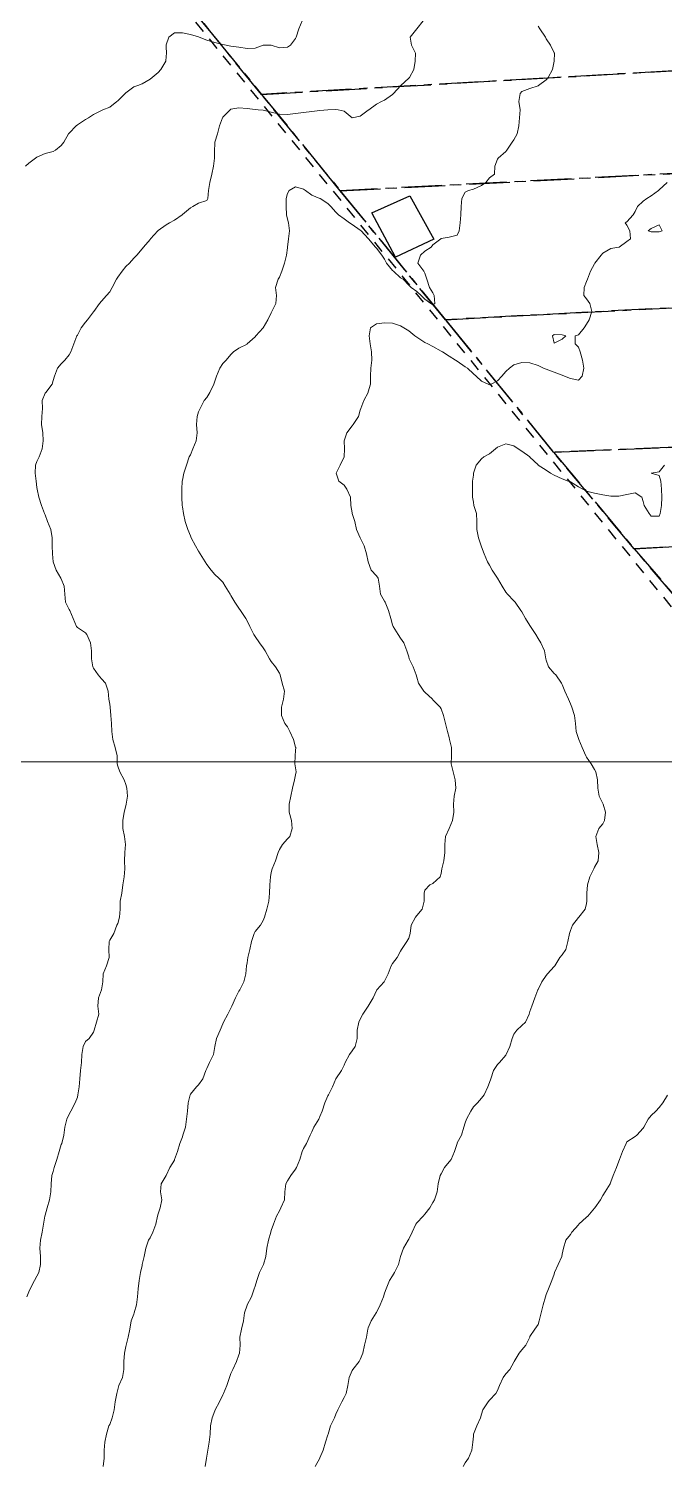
# Model space of a CAD drawing. Header units: centimetres. Extents: x 0 to 642158, y -847 to 649707.
# Drawn here: x 616421.2 to 616460.6, y 620943.8 to 621032.8 of the extents above; entities that cross this region are included whole.
import ezdxf

# ---------------------------------------------------------------- set-up
doc = ezdxf.new("R2010")
doc.units = ezdxf.units.CM
doc.header["$MEASUREMENT"] = 0
doc.linetypes.add('CENTERX2', pattern=[4, 2.5, -0.5, 0.5, -0.5])
doc.linetypes.add('JIS_02_0.7', pattern=[1.35, 0.75, -0.6])
for name, color, linetype, lineweight in [('MEV_grille', 254, 'Continuous', 9), ('WAL_parcellaire agricole', 7, 'JIS_02_0.7', 25), ('WAL_topographie 0.5', 253, 'Continuous', 20)]:
    doc.layers.add(name, color=color, linetype=linetype, lineweight=lineweight)
doc.layers.add('SPW_batiments', color=7, linetype='Continuous')
doc.layers.add('SPW_parcellaire cadastral', color=7, linetype='CENTERX2', lineweight=25, true_color=0xff0542)

# ---------------------------------------------------------------- blocks, each defined once
blk = doc.blocks.new('*U114')
at = {"layer": 'MEV_grille', "transparency": 33554687}
blk.add_lwpolyline([(-1338.461, 0), (1338.461, 0)], dxfattribs=at)
blk = doc.blocks.new('*U115')
at = {"layer": 'MEV_grille', "color": 0, "linetype": 'ByBlock', "lineweight": -2, "transparency": 16777216}
blk.add_blockref('*U114', (0, -1400), dxfattribs=at)

msp = doc.modelspace()

# ---------------------------------------------------------------- linework, layer by layer
at = {"layer": 'SPW_batiments'}
msp.add_lwpolyline([(616446.311, 621019.744), (616443.928, 621018.627), (616442.478, 621021.376), (616444.811, 621022.427), (616446.311, 621019.744)], dxfattribs=at)
at = {"layer": 'SPW_parcellaire cadastral'}
for points in [[(616417.702, 621050.693), (616424.235, 621042.692), (616430.171, 621035.412), (616435.644, 621028.701), (616440.514, 621022.729), (616447.02, 621014.75), (616453.715, 621006.54), (616458.694, 621000.568)], [(616478.025, 621031.062), (616469.147, 621030.621), (616435.644, 621028.701), (616430.171, 621035.412), (616430.188, 621035.413), (616467.058, 621037.061), (616468.775, 621037.122), (616477.65, 621037.559), (616478.025, 621031.062)], [(616478.025, 621031.062), (616478.406, 621024.453), (616469.527, 621023.952), (616468.17, 621023.93), (616465.672, 621023.888), (616462.78, 621023.885), (616440.514, 621022.729), (616435.644, 621028.701), (616469.147, 621030.621), (616478.025, 621031.062)], [(616479.77, 621016.467), (616447.02, 621014.75), (616440.514, 621022.729), (616462.78, 621023.885), (616465.672, 621023.888), (616468.17, 621023.93), (616469.527, 621023.952), (616478.406, 621024.453), (616479.388, 621024.438), (616479.77, 621016.467)], [(616479.77, 621016.467), (616500.15, 621017.788), (616500.294, 621016.365), (616500.351, 621015.483), (616500.808, 621008.404), (616492.481, 621008.171), (616490.062, 621008.138), (616488.121, 621007.974), (616485.277, 621007.864), (616453.715, 621006.54), (616447.02, 621014.75), (616479.77, 621016.467)], [(616458.694, 621000.568), (616453.715, 621006.54), (616485.277, 621007.864), (616488.121, 621007.974), (616490.062, 621008.138), (616492.481, 621008.171), (616500.808, 621008.404), (616501.636, 621008.435), (616501.914, 621002.688), (616501.179, 621002.653), (616492.624, 621002.327), (616458.694, 621000.568)], [(616463.931, 620994.483), (616458.694, 621000.568), (616492.624, 621002.327), (616501.179, 621002.653), (616501.574, 620996.531), (616492.948, 620996.021), (616491.9, 620996.019), (616463.931, 620994.483)], [(616458.694, 621000.568), (616463.931, 620994.483), (616470.58, 620986.06), (616476.315, 620978.815), (616481.017, 620972.962), (616487.197, 620965.438), (616492.788, 620958.759), (616498.264, 620952.334), (616502.738, 620946.566), (616494.462, 620940.098), (616510.776, 620920.208), (616480.649, 620890.269), (616444.846, 620858.824), (616328.319, 620999.221)]]:
    msp.add_lwpolyline(points, dxfattribs=at)
at = {"layer": 'WAL_parcellaire agricole'}
msp.add_lwpolyline([(616324.031, 621000.478), (616269.31, 620938.403), (616268.869, 620960.806), (616335.692, 621044.813), (616332.483, 621048.937), (616345.106, 621065.188), (616375.352, 621102.317), (616518.538, 620926.168), (616439.713, 620860.66), (616324.031, 621000.478)], dxfattribs=at)
at = {"layer": 'WAL_topographie 0.5'}
for points in [[(616438.148, 621033.25), (616437.948, 621032.75), (616437.793, 621032.25), (616437.75, 621032.163), (616437.428, 621031.75), (616437.25, 621031.624), (616436.75, 621031.583), (616436.25, 621031.745), (616435.75, 621031.75), (616435.25, 621031.564), (616434.75, 621031.544), (616434.25, 621031.618), (616433.75, 621031.691), (616433.446, 621031.75), (616433.25, 621031.793), (616432.75, 621031.912), (616432.25, 621032.062), (616431.794, 621032.25), (616431.75, 621032.265), (616431.25, 621032.415), (616430.75, 621032.514), (616430.25, 621032.51), (616429.902, 621032.25), (616429.75, 621031.776), (616429.743, 621031.75), (616429.75, 621031.65), (616429.772, 621031.25), (616429.75, 621031.05), (616429.717, 621030.75), (616429.42, 621030.25), (616429.25, 621030.047), (616428.871, 621029.75), (616428.75, 621029.635), (616428.25, 621029.352), (616427.985, 621029.25), (616427.75, 621029.168), (616427.25, 621028.799), (616427.201, 621028.75), (616426.75, 621028.299), (616426.682, 621028.25), (616426.25, 621027.91), (616425.833, 621027.75), (616425.75, 621027.709), (616425.25, 621027.462), (616424.932, 621027.25), (616424.75, 621027.142), (616424.25, 621026.808), (616424.184, 621026.75), (616423.75, 621026.304), (616423.706, 621026.25), (616423.403, 621025.75), (616423.25, 621025.542), (616422.9, 621025.25), (616422.75, 621025.168), (616422.25, 621025.031), (616421.75, 621024.81), (616421.664, 621024.75), (616421.25, 621024.45), (616421.034, 621024.25)], [(616445.638, 621033.25), (616445.25, 621032.758), (616445.244, 621032.75), (616444.841, 621032.25), (616444.914, 621031.75), (616445.164, 621031.25), (616445.153, 621030.75), (616445.06, 621030.25), (616444.797, 621029.75), (616444.75, 621029.707), (616444.263, 621029.25), (616444.25, 621029.236), (616443.812, 621028.75), (616443.75, 621028.687), (616443.25, 621028.339), (616443.067, 621028.25), (616442.75, 621028.092), (616442.284, 621027.75), (616442.25, 621027.721), (616441.75, 621027.356), (616441.25, 621027.25), (616441.25, 621027.25), (616441.25, 621027.25), (616440.75, 621027.653), (616440.375, 621027.75), (616440.25, 621027.763), (616439.75, 621027.75), (616439.75, 621027.75), (616439.25, 621027.7), (616438.75, 621027.64), (616438.25, 621027.583), (616437.75, 621027.522), (616437.25, 621027.457), (616436.75, 621027.47), (616436.25, 621027.598), (616435.75, 621027.713), (616435.429, 621027.75), (616435.25, 621027.774), (616434.75, 621027.818), (616434.25, 621027.865), (616433.75, 621027.775), (616433.713, 621027.75), (616433.25, 621027.287), (616433.229, 621027.25), (616433.052, 621026.75), (616432.917, 621026.25), (616432.757, 621025.75), (616432.75, 621025.625), (616432.73, 621025.25), (616432.734, 621024.75), (616432.668, 621024.25), (616432.563, 621023.75), (616432.442, 621023.25), (616432.369, 621022.75), (616432.327, 621022.25), (616432.25, 621022.139), (616431.75, 621021.964), (616431.393, 621021.75), (616431.25, 621021.667), (616430.75, 621021.261), (616430.737, 621021.25), (616430.25, 621020.92), (616429.944, 621020.75), (616429.75, 621020.62), (616429.25, 621020.264), (616429.236, 621020.25), (616428.779, 621019.75), (616428.75, 621019.724), (616428.341, 621019.25), (616428.25, 621019.142), (616427.92, 621018.75), (616427.75, 621018.562), (616427.466, 621018.25), (616427.25, 621018.034), (616427.023, 621017.75), (616426.75, 621017.375), (616426.673, 621017.25), (616426.404, 621016.75), (616426.25, 621016.48), (616426.057, 621016.25), (616425.75, 621015.904), (616425.628, 621015.75), (616425.26, 621015.25), (616425.25, 621015.237), (616424.875, 621014.75), (616424.75, 621014.588), (616424.495, 621014.25), (616424.25, 621013.786), (616424.226, 621013.75), (616424.031, 621013.25), (616423.852, 621012.75), (616423.75, 621012.583), (616423.469, 621012.25), (616423.25, 621012.024), (616423.02, 621011.75), (616422.829, 621011.25), (616422.75, 621010.977), (616422.681, 621010.75), (616422.29, 621010.25), (616422.25, 621010.194), (616422.076, 621009.75), (616422.09, 621009.25), (616422.053, 621008.75), (616422.031, 621008.25), (616422.108, 621007.75), (616422.137, 621007.25), (616422.068, 621006.75), (616421.882, 621006.25), (616421.75, 621005.969), (616421.655, 621005.75), (616421.632, 621005.25), (616421.699, 621004.75), (616421.75, 621004.35), (616421.76, 621004.25), (616421.856, 621003.75), (616422.023, 621003.25), (616422.215, 621002.75), (616422.25, 621002.662), (616422.406, 621002.25), (616422.607, 621001.75), (616422.696, 621001.25), (616422.696, 621000.75), (616422.721, 621000.25), (616422.75, 620999.75), (616422.75, 620999.75), (616422.946, 620999.25), (616423.23, 620998.75), (616423.25, 620998.708), (616423.44, 620998.25), (616423.469, 620997.75), (616423.524, 620997.25), (616423.75, 620996.813), (616423.787, 620996.75), (616423.986, 620996.25), (616424.193, 620995.75), (616424.25, 620995.697), (616424.75, 620995.361), (616424.845, 620995.25), (616425.068, 620994.75), (616425.125, 620994.25), (616425.133, 620993.75), (616425.215, 620993.25), (616425.25, 620993.182), (616425.547, 620992.75), (616425.75, 620992.509), (616425.983, 620992.25), (616426.153, 620991.75), (616426.206, 620991.25), (616426.25, 620990.95), (616426.279, 620990.75), (616426.328, 620990.25), (616426.365, 620989.75), (616426.388, 620989.25), (616426.442, 620988.75), (616426.588, 620988.25), (616426.721, 620987.75), (616426.71, 620987.25), (616426.75, 620987.114), (616426.875, 620986.75), (616427.152, 620986.25), (616427.25, 620985.964), (616427.307, 620985.75), (616427.346, 620985.25), (616427.272, 620984.75), (616427.25, 620984.65), (616427.145, 620984.25), (616427.053, 620983.75), (616427.06, 620983.25), (616427.163, 620982.75), (616427.219, 620982.25), (616427.177, 620981.75), (616427.167, 620981.25), (616427.194, 620980.75), (616427.145, 620980.25), (616427.069, 620979.75), (616426.994, 620979.25), (616426.89, 620978.75), (616426.894, 620978.25), (616426.865, 620977.75), (616426.75, 620977.357), (616426.7, 620977.25), (616426.5, 620976.75), (616426.25, 620976.338), (616426.215, 620976.25), (616426.192, 620975.75), (616426.225, 620975.25), (616426.058, 620974.75), (616425.85, 620974.25), (616425.828, 620973.75), (616425.75, 620973.25), (616425.75, 620973.25), (616425.554, 620972.75), (616425.519, 620972.25), (616425.571, 620971.75), (616425.439, 620971.25), (616425.291, 620970.75), (616425.25, 620970.632), (616424.979, 620970.25), (616424.75, 620970.046), (616424.61, 620969.75), (616424.535, 620969.25), (616424.508, 620968.75), (616424.442, 620968.25), (616424.403, 620967.75), (616424.37, 620967.25), (616424.287, 620966.75), (616424.25, 620966.619), (616424.113, 620966.25), (616423.848, 620965.75), (616423.75, 620965.546), (616423.593, 620965.25), (616423.481, 620964.75), (616423.407, 620964.25), (616423.28, 620963.75), (616423.25, 620963.671), (616423.127, 620963.25), (616422.98, 620962.75), (616422.82, 620962.25), (616422.75, 620962), (616422.68, 620961.75), (616422.625, 620961.25), (616422.601, 620960.75), (616422.52, 620960.25), (616422.375, 620959.75), (616422.25, 620959.306), (616422.233, 620959.25), (616422.155, 620958.75), (616422.075, 620958.25), (616421.972, 620957.75), (616421.935, 620957.25), (616421.962, 620956.75), (616421.961, 620956.25), (616421.864, 620955.75), (616421.75, 620955.516), (616421.598, 620955.25), (616421.339, 620954.75), (616421.25, 620954.559), (616421.13, 620954.25)], [(616452.75, 621032.917), (616452.868, 621032.75), (616453.209, 621032.25), (616453.25, 621032.147), (616453.522, 621031.75), (616453.75, 621031.269), (616453.761, 621031.25), (616453.75, 621030.75), (616453.75, 621030.75), (616453.652, 621030.25), (616453.381, 621029.75), (616453.25, 621029.61), (616452.784, 621029.25), (616452.75, 621029.229), (616452.25, 621029.073), (616451.75, 621028.883), (616451.642, 621028.75), (616451.558, 621028.25), (616451.647, 621027.75), (616451.613, 621027.25), (616451.563, 621026.75), (616451.458, 621026.25), (616451.25, 621025.893), (616451.152, 621025.75), (616450.816, 621025.25), (616450.75, 621025.172), (616450.285, 621024.75), (616450.25, 621024.691), (616450.083, 621024.25), (616450.058, 621023.75), (616449.75, 621023.534), (616449.531, 621023.25), (616449.25, 621023.06), (616448.75, 621022.838), (616448.442, 621022.75), (616448.25, 621022.641), (616448.045, 621022.25), (616448, 621021.75), (616447.969, 621021.25), (616447.942, 621020.75), (616447.871, 621020.25), (616447.75, 621019.991), (616447.25, 621019.85), (616446.75, 621019.769), (616446.727, 621019.75), (616446.25, 621019.388), (616446.139, 621019.25), (616445.75, 621019), (616445.47, 621018.75), (616445.322, 621018.25), (616445.685, 621017.75), (616445.75, 621017.639), (616445.875, 621017.25), (616446.031, 621016.75), (616446.25, 621016.412), (616446.318, 621016.25), (616446.361, 621015.75), (616446.25, 621015.66), (616446.122, 621015.75), (616445.75, 621016.019), (616445.523, 621016.25), (616445.25, 621016.493), (616444.892, 621016.75), (616444.75, 621016.879), (616444.397, 621017.25), (616444.25, 621017.349), (616443.815, 621017.75), (616443.75, 621017.788), (616443.383, 621018.25), (616443.25, 621018.5), (616443.086, 621018.75), (616442.75, 621019.18), (616442.688, 621019.25), (616442.267, 621019.75), (616442.25, 621019.769), (616441.806, 621020.25), (616441.75, 621020.299), (616441.25, 621020.651), (616441.092, 621020.75), (616440.75, 621020.989), (616440.409, 621021.25), (616440.25, 621021.413), (616439.929, 621021.75), (616439.75, 621021.943), (616439.266, 621022.25), (616439.25, 621022.258), (616438.75, 621022.47), (616438.369, 621022.75), (616438.25, 621022.832), (616437.75, 621022.98), (616437.358, 621022.75), (616437.25, 621022.568), (616437.166, 621022.25), (616437.158, 621021.75), (616437.186, 621021.25), (616437.25, 621020.981), (616437.308, 621020.75), (616437.383, 621020.25), (616437.322, 621019.75), (616437.256, 621019.25), (616437.25, 621019.208), (616437.19, 621018.75), (616437.065, 621018.25), (616436.902, 621017.75), (616436.75, 621017.375), (616436.667, 621017.25), (616436.5, 621016.75), (616436.577, 621016.25), (616436.529, 621015.75), (616436.289, 621015.25), (616436.25, 621015.179), (616436.032, 621014.75), (616435.75, 621014.25), (616435.75, 621014.25), (616435.299, 621013.75), (616435.25, 621013.696), (616434.765, 621013.25), (616434.75, 621013.239), (616434.25, 621012.976), (616433.911, 621012.75), (616433.75, 621012.595), (616433.447, 621012.25), (616433.25, 621012.04), (616433.059, 621011.75), (616432.856, 621011.25), (616432.75, 621010.938), (616432.689, 621010.75), (616432.442, 621010.25), (616432.25, 621009.937), (616432.1, 621009.75), (616431.857, 621009.25), (616431.75, 621009.036), (616431.668, 621008.75), (616431.613, 621008.25), (616431.663, 621007.75), (616431.592, 621007.25), (616431.388, 621006.75), (616431.25, 621006.386), (616431.175, 621006.25), (616431.006, 621005.75), (616430.827, 621005.25), (616430.75, 621004.822), (616430.739, 621004.75), (616430.719, 621004.25), (616430.707, 621003.75), (616430.74, 621003.25), (616430.75, 621003.167), (616430.822, 621002.75), (616430.929, 621002.25), (616431.087, 621001.75), (616431.25, 621001.369), (616431.3, 621001.25), (616431.555, 621000.75), (616431.75, 621000.411), (616431.856, 621000.25), (616432.165, 620999.75), (616432.25, 620999.6), (616432.534, 620999.25), (616432.75, 620998.974), (616433.01, 620998.75), (616433.25, 620998.5), (616433.396, 620998.25), (616433.694, 620997.75), (616433.75, 620997.674), (616434, 620997.25), (616434.25, 620996.882), (616434.338, 620996.75), (616434.669, 620996.25), (616434.75, 620996.098), (616434.92, 620995.75), (616435.167, 620995.25), (616435.25, 620995.141), (616435.522, 620994.75), (616435.75, 620994.441), (616435.877, 620994.25), (616436.145, 620993.75), (616436.25, 620993.589), (616436.5, 620993.25), (616436.75, 620992.854), (616436.802, 620992.75), (616436.926, 620992.25), (616437.058, 620991.75), (616437.011, 620991.25), (616436.87, 620990.75), (616436.871, 620990.25), (616437.088, 620989.75), (616437.25, 620989.53), (616437.402, 620989.25), (616437.614, 620988.75), (616437.75, 620988.288), (616437.759, 620988.25), (616437.75, 620988.083), (616437.719, 620987.75), (616437.703, 620987.25), (616437.75, 620987), (616437.793, 620986.75), (616437.75, 620986.562), (616437.68, 620986.25), (616437.558, 620985.75), (616437.467, 620985.25), (616437.353, 620984.75), (616437.363, 620984.25), (616437.489, 620983.75), (616437.533, 620983.25), (616437.4, 620982.75), (616437.25, 620982.6), (616436.946, 620982.25), (616436.75, 620981.95), (616436.673, 620981.75), (616436.506, 620981.25), (616436.299, 620980.75), (616436.25, 620980.528), (616436.194, 620980.25), (616436.157, 620979.75), (616436.127, 620979.25), (616436.086, 620978.75), (616435.963, 620978.25), (616435.819, 620977.75), (616435.75, 620977.544), (616435.571, 620977.25), (616435.25, 620976.875), (616435.189, 620976.75), (616435.032, 620976.25), (616434.911, 620975.75), (616434.806, 620975.25), (616434.75, 620974.932), (616434.712, 620974.75), (616434.683, 620974.25), (616434.558, 620973.75), (616434.298, 620973.25), (616434.25, 620973.17), (616434.04, 620972.75), (616433.804, 620972.25), (616433.75, 620972.12), (616433.565, 620971.75), (616433.296, 620971.25), (616433.25, 620971.15), (616433.076, 620970.75), (616432.848, 620970.25), (616432.75, 620969.75), (616432.75, 620969.75), (616432.669, 620969.25), (616432.425, 620968.75), (616432.25, 620968.375), (616432.195, 620968.25), (616432.019, 620967.75), (616431.75, 620967.382), (616431.622, 620967.25), (616431.25, 620966.797), (616431.227, 620966.75), (616431.106, 620966.25), (616431.055, 620965.75), (616431, 620965.25), (616430.941, 620964.75), (616430.782, 620964.25), (616430.75, 620964.157), (616430.586, 620963.75), (616430.455, 620963.25), (616430.268, 620962.75), (616430.25, 620962.712), (616429.977, 620962.25), (616429.75, 620961.75), (616429.75, 620961.75), (616429.444, 620961.25), (616429.394, 620960.75), (616429.47, 620960.25), (616429.364, 620959.75), (616429.25, 620959.386), (616429.215, 620959.25), (616429.115, 620958.75), (616428.919, 620958.25), (616428.75, 620957.899), (616428.655, 620957.75), (616428.492, 620957.25), (616428.385, 620956.75), (616428.266, 620956.25), (616428.25, 620956.183), (616428.157, 620955.75), (616428.066, 620955.25), (616428.008, 620954.75), (616427.977, 620954.25), (616427.909, 620953.75), (616427.773, 620953.25), (616427.75, 620953.175), (616427.569, 620952.75), (616427.486, 620952.25), (616427.397, 620951.75), (616427.268, 620951.25), (616427.25, 620951.167), (616427.174, 620950.75), (616427.131, 620950.25), (616427.133, 620949.75), (616427.037, 620949.25), (616426.825, 620948.75), (616426.75, 620948.515), (616426.686, 620948.25), (616426.581, 620947.75), (616426.523, 620947.25), (616426.403, 620946.75), (616426.25, 620946.343), (616426.205, 620946.25), (616426.057, 620945.75), (616425.957, 620945.25), (616425.898, 620944.75), (616425.9, 620944.25), (616425.845, 620943.75)], [(616460.73, 621023.25), (616460.25, 621022.788), (616460.204, 621022.75), (616459.75, 621022.417), (616459.472, 621022.25), (616459.25, 621022.096), (616458.904, 621021.75), (616458.75, 621021.442), (616458.641, 621021.25), (616458.25, 621020.8), (616458.139, 621020.75), (616458.25, 621020.607), (616458.429, 621020.25), (616458.479, 621019.75), (616458.25, 621019.601), (616457.769, 621019.25), (616457.75, 621019.242), (616457.25, 621019.167), (616456.75, 621018.867), (616456.66, 621018.75), (616456.274, 621018.25), (616456.25, 621018.21), (616456, 621017.75), (616455.804, 621017.25), (616455.75, 621017.118), (616455.601, 621016.75), (616455.575, 621016.25), (616455.75, 621016.05), (616455.964, 621015.75), (616456.089, 621015.25), (616455.92, 621014.75), (616455.75, 621014.474), (616455.599, 621014.25), (616455.25, 621013.809), (616455.05, 621013.75), (616455.055, 621013.25), (616455.25, 621013.055), (616455.367, 621012.75), (616455.51, 621012.25), (616455.59, 621011.75), (616455.476, 621011.25), (616455.25, 621011.013), (616454.75, 621011.106), (616454.393, 621011.25), (616454.25, 621011.31), (616453.75, 621011.504), (616453.25, 621011.688), (616453.091, 621011.75), (616452.75, 621011.913), (616452.25, 621012.074), (616451.75, 621012.106), (616451.25, 621011.962), (616450.987, 621011.75), (616450.75, 621011.55), (616450.517, 621011.25), (616450.25, 621010.964), (616449.859, 621010.75), (616449.75, 621010.715), (616449.662, 621010.75), (616449.25, 621010.936), (616448.921, 621011.25), (616448.75, 621011.39), (616448.378, 621011.75), (616448.25, 621011.837), (616447.75, 621012.173), (616447.637, 621012.25), (616447.25, 621012.492), (616446.844, 621012.75), (616446.75, 621012.81), (616446.25, 621013.087), (616445.931, 621013.25), (616445.75, 621013.345), (616445.25, 621013.664), (616445.128, 621013.75), (616444.75, 621014.06), (616444.458, 621014.25), (616444.25, 621014.377), (616443.75, 621014.528), (616443.25, 621014.563), (616442.75, 621014.483), (616442.393, 621014.25), (616442.313, 621013.75), (616442.37, 621013.25), (616442.456, 621012.75), (616442.458, 621012.25), (616442.405, 621011.75), (616442.381, 621011.25), (616442.377, 621010.75), (616442.25, 621010.283), (616442.239, 621010.25), (616441.979, 621009.75), (616441.782, 621009.25), (616441.75, 621009.143), (616441.633, 621008.75), (616441.319, 621008.25), (616441.25, 621008.174), (616440.917, 621007.75), (616440.75, 621007.25), (616440.767, 621006.75), (616440.75, 621006.25), (616440.75, 621006.25), (616440.5, 621005.75), (616440.266, 621005.25), (616440.432, 621004.75), (616440.75, 621004.5), (616440.928, 621004.25), (616441.138, 621003.75), (616441.176, 621003.25), (616441.25, 621002.8), (616441.26, 621002.75), (616441.41, 621002.25), (616441.527, 621001.75), (616441.75, 621001.25), (616441.75, 621001.25), (616441.995, 621000.75), (616442.137, 621000.25), (616442.25, 620999.75), (616442.25, 620999.75), (616442.429, 620999.25), (616442.75, 620998.882), (616442.852, 620998.75), (616442.934, 620998.25), (616443.009, 620997.75), (616443.25, 620997.315), (616443.283, 620997.25), (616443.508, 620996.75), (616443.648, 620996.25), (616443.75, 620995.857), (616443.797, 620995.75), (616444.089, 620995.25), (616444.25, 620995.033), (616444.447, 620994.75), (616444.637, 620994.25), (616444.75, 620993.875), (616444.785, 620993.75), (616445.034, 620993.25), (616445.209, 620992.75), (616445.25, 620992.617), (616445.352, 620992.25), (616445.689, 620991.75), (616445.75, 620991.677), (616446.216, 620991.25), (616446.25, 620991.212), (616446.701, 620990.75), (616446.75, 620990.663), (616446.903, 620990.25), (616447.032, 620989.75), (616447.156, 620989.25), (616447.25, 620988.875), (616447.278, 620988.75), (616447.394, 620988.25), (616447.4, 620987.75), (616447.38, 620987.25), (616447.505, 620986.75), (616447.632, 620986.25), (616447.669, 620985.75), (616447.56, 620985.25), (616447.529, 620984.75), (616447.546, 620984.25), (616447.464, 620983.75), (616447.25, 620983.25), (616447.25, 620983.25), (616447.031, 620982.75), (616446.991, 620982.25), (616446.99, 620981.75), (616446.913, 620981.25), (616446.803, 620980.75), (616446.75, 620980.464), (616446.687, 620980.25), (616446.25, 620979.846), (616446.058, 620979.75), (616445.75, 620979.417), (616445.706, 620979.25), (616445.713, 620978.75), (616445.588, 620978.25), (616445.25, 620977.854), (616445.167, 620977.75), (616444.901, 620977.25), (616444.843, 620976.75), (616444.75, 620976.464), (616444.643, 620976.25), (616444.298, 620975.75), (616444.25, 620975.65), (616444.043, 620975.25), (616443.75, 620974.881), (616443.673, 620974.75), (616443.469, 620974.25), (616443.25, 620973.794), (616443.223, 620973.75), (616442.779, 620973.25), (616442.75, 620973.204), (616442.546, 620972.75), (616442.25, 620972.25), (616442.25, 620972.25), (616441.91, 620971.75), (616441.75, 620971.442), (616441.656, 620971.25), (616441.564, 620970.75), (616441.56, 620970.25), (616441.43, 620969.75), (616441.25, 620969.477), (616441.094, 620969.25), (616440.82, 620968.75), (616440.75, 620968.583), (616440.591, 620968.25), (616440.25, 620967.75), (616440.25, 620967.75), (616440.043, 620967.25), (616439.788, 620966.75), (616439.75, 620966.7), (616439.554, 620966.25), (616439.386, 620965.75), (616439.25, 620965.417), (616439.183, 620965.25), (616438.888, 620964.75), (616438.75, 620964.454), (616438.643, 620964.25), (616438.426, 620963.75), (616438.25, 620963.44), (616438.159, 620963.25), (616438.018, 620962.75), (616437.807, 620962.25), (616437.75, 620962.156), (616437.448, 620961.75), (616437.25, 620961.423), (616437.154, 620961.25), (616437.077, 620960.75), (616437.056, 620960.25), (616436.843, 620959.75), (616436.75, 620959.578), (616436.571, 620959.25), (616436.391, 620958.75), (616436.25, 620958.344), (616436.216, 620958.25), (616436.068, 620957.75), (616435.967, 620957.25), (616435.914, 620956.75), (616435.773, 620956.25), (616435.75, 620956.203), (616435.508, 620955.75), (616435.355, 620955.25), (616435.25, 620954.908), (616435.189, 620954.75), (616435.021, 620954.25), (616434.763, 620953.75), (616434.75, 620953.724), (616434.595, 620953.25), (616434.535, 620952.75), (616434.4, 620952.25), (616434.307, 620951.75), (616434.325, 620951.25), (616434.283, 620950.75), (616434.25, 620950.645), (616434.097, 620950.25), (616433.86, 620949.75), (616433.75, 620949.5), (616433.652, 620949.25), (616433.487, 620948.75), (616433.291, 620948.25), (616433.25, 620948.176), (616433.052, 620947.75), (616432.778, 620947.25), (616432.75, 620947.196), (616432.588, 620946.75), (616432.493, 620946.25), (616432.463, 620945.75), (616432.403, 620945.25), (616432.318, 620944.75), (616432.25, 620944.375), (616432.229, 620944.25), (616432.149, 620943.75)], [(616460.43, 621020.25), (616460.25, 621020.187), (616459.75, 621020.187), (616459.558, 621020.25), (616459.75, 621020.406), (616460.25, 621020.625), (616460.43, 621020.25)], [(616454.25, 621013.542), (616454.478, 621013.75), (616454.25, 621013.818), (616453.75, 621013.839), (616453.642, 621013.75), (616453.75, 621013.306), (616454.25, 621013.542)], [(616460.573, 621005.75), (616460.25, 621005.327), (616459.75, 621005.25), (616460.25, 621005.107), (616460.343, 621004.75), (616460.389, 621004.25), (616460.413, 621003.75), (616460.39, 621003.25), (616460.299, 621002.75), (616460.25, 621002.583), (616459.75, 621002.588), (616459.62, 621002.75), (616459.309, 621003.25), (616459.25, 621003.5), (616459.173, 621003.75), (616458.75, 621004.025), (616458.25, 621003.929), (616457.75, 621003.83), (616457.25, 621003.822), (616456.75, 621003.907), (616456.25, 621004.016), (616455.75, 621004.125), (616455.517, 621004.25), (616455.25, 621004.392), (616454.75, 621004.706), (616454.625, 621004.75), (616454.25, 621004.894), (616453.75, 621005.118), (616453.52, 621005.25), (616453.25, 621005.424), (616452.769, 621005.75), (616452.75, 621005.766), (616452.25, 621006.246), (616452.243, 621006.25), (616451.75, 621006.6), (616451.528, 621006.75), (616451.25, 621006.946), (616450.75, 621007.07), (616450.25, 621006.863), (616450.125, 621006.75), (616449.75, 621006.437), (616449.403, 621006.25), (616449.25, 621006.135), (616448.931, 621005.75), (616448.766, 621005.25), (616448.75, 621005.125), (616448.687, 621004.75), (616448.686, 621004.25), (616448.697, 621003.75), (616448.75, 621003.45), (616448.787, 621003.25), (616448.945, 621002.75), (616448.973, 621002.25), (616448.969, 621001.75), (616449.066, 621001.25), (616449.223, 621000.75), (616449.25, 621000.685), (616449.411, 621000.25), (616449.629, 620999.75), (616449.75, 620999.56), (616449.921, 620999.25), (616450.244, 620998.75), (616450.25, 620998.739), (616450.532, 620998.25), (616450.75, 620997.881), (616450.865, 620997.75), (616451.25, 620997.333), (616451.33, 620997.25), (616451.696, 620996.75), (616451.75, 620996.65), (616451.976, 620996.25), (616452.25, 620995.811), (616452.291, 620995.75), (616452.609, 620995.25), (616452.75, 620995.018), (616452.917, 620994.75), (616453.157, 620994.25), (616453.231, 620993.75), (616453.25, 620993.675), (616453.399, 620993.25), (616453.75, 620992.85), (616453.846, 620992.75), (616454.21, 620992.25), (616454.25, 620992.167), (616454.411, 620991.75), (616454.63, 620991.25), (616454.75, 620990.954), (616454.842, 620990.75), (616455.01, 620990.25), (616455.072, 620989.75), (616455.104, 620989.25), (616455.25, 620988.821), (616455.274, 620988.75), (616455.485, 620988.25), (616455.703, 620987.75), (616455.75, 620987.664), (616456.036, 620987.25), (616456.25, 620986.904), (616456.335, 620986.75), (616456.431, 620986.25), (616456.443, 620985.75), (616456.531, 620985.25), (616456.75, 620984.8), (616456.773, 620984.75), (616456.932, 620984.25), (616456.857, 620983.75), (616456.75, 620983.536), (616456.519, 620983.25), (616456.319, 620982.75), (616456.402, 620982.25), (616456.521, 620981.75), (616456.477, 620981.25), (616456.25, 620980.855), (616456.196, 620980.75), (616455.948, 620980.25), (616455.81, 620979.75), (616455.773, 620979.25), (616455.779, 620978.75), (616455.75, 620978.607), (616455.657, 620978.25), (616455.272, 620977.75), (616455.25, 620977.724), (616454.883, 620977.25), (616454.75, 620976.925), (616454.693, 620976.75), (616454.589, 620976.25), (616454.462, 620975.75), (616454.25, 620975.417), (616454.093, 620975.25), (616453.783, 620974.75), (616453.75, 620974.707), (616453.329, 620974.25), (616453.25, 620974.15), (616452.989, 620973.75), (616452.75, 620973.272), (616452.739, 620973.25), (616452.546, 620972.75), (616452.375, 620972.25), (616452.25, 620971.906), (616452.192, 620971.75), (616451.967, 620971.25), (616451.75, 620971.04), (616451.44, 620970.75), (616451.25, 620970.511), (616451.15, 620970.25), (616451.009, 620969.75), (616450.772, 620969.25), (616450.75, 620969.218), (616450.358, 620968.75), (616450.25, 620968.625), (616450.005, 620968.25), (616449.825, 620967.75), (616449.75, 620967.519), (616449.65, 620967.25), (616449.411, 620966.75), (616449.25, 620966.542), (616449, 620966.25), (616448.75, 620966.017), (616448.587, 620965.75), (616448.333, 620965.25), (616448.25, 620965.019), (616448.17, 620964.75), (616448.02, 620964.25), (616447.75, 620963.774), (616447.741, 620963.75), (616447.58, 620963.25), (616447.37, 620962.75), (616447.25, 620962.596), (616446.956, 620962.25), (616446.75, 620961.854), (616446.703, 620961.75), (616446.58, 620961.25), (616446.507, 620960.75), (616446.336, 620960.25), (616446.25, 620960.083), (616446.056, 620959.75), (616445.75, 620959.37), (616445.643, 620959.25), (616445.25, 620958.827), (616445.2, 620958.75), (616444.966, 620958.25), (616444.75, 620957.806), (616444.722, 620957.75), (616444.421, 620957.25), (616444.25, 620956.75), (616444.25, 620956.75), (616444.128, 620956.25), (616443.87, 620955.75), (616443.75, 620955.554), (616443.565, 620955.25), (616443.35, 620954.75), (616443.25, 620954.469), (616443.185, 620954.25), (616442.987, 620953.75), (616442.75, 620953.283), (616442.731, 620953.25), (616442.426, 620952.75), (616442.25, 620952.318), (616442.223, 620952.25), (616442.128, 620951.75), (616442.018, 620951.25), (616441.913, 620950.75), (616441.75, 620950.361), (616441.687, 620950.25), (616441.288, 620949.75), (616441.25, 620949.682), (616441.074, 620949.25), (616440.986, 620948.75), (616440.878, 620948.25), (616440.75, 620948.019), (616440.604, 620947.75), (616440.361, 620947.25), (616440.25, 620946.977), (616440.152, 620946.75), (616439.914, 620946.25), (616439.766, 620945.75), (616439.75, 620945.694), (616439.605, 620945.25), (616439.452, 620944.75), (616439.25, 620944.271), (616439.241, 620944.25), (616438.972, 620943.75)], [(616460.75, 620966.725), (616460.462, 620966.25), (616460.25, 620965.97), (616460.03, 620965.75), (616459.75, 620965.47), (616459.567, 620965.25), (616459.29, 620964.75), (616459.25, 620964.682), (616458.854, 620964.25), (616458.75, 620964.177), (616458.25, 620963.843), (616458.193, 620963.75), (616457.976, 620963.25), (616457.793, 620962.75), (616457.75, 620962.65), (616457.61, 620962.25), (616457.391, 620961.75), (616457.25, 620961.357), (616457.205, 620961.25), (616456.897, 620960.75), (616456.75, 620960.512), (616456.613, 620960.25), (616456.264, 620959.75), (616456.25, 620959.733), (616455.824, 620959.25), (616455.75, 620959.186), (616455.278, 620958.75), (616455.25, 620958.713), (616454.847, 620958.25), (616454.75, 620958.107), (616454.462, 620957.75), (616454.318, 620957.25), (616454.25, 620956.893), (616454.227, 620956.75), (616454, 620956.25), (616453.774, 620955.75), (616453.75, 620955.659), (616453.609, 620955.25), (616453.397, 620954.75), (616453.25, 620954.393), (616453.209, 620954.25), (616453.076, 620953.75), (616452.935, 620953.25), (616452.825, 620952.75), (616452.75, 620952.536), (616452.55, 620952.25), (616452.25, 620951.788), (616452.236, 620951.75), (616452, 620951.25), (616451.75, 620950.964), (616451.574, 620950.75), (616451.279, 620950.25), (616451.25, 620950.194), (616451, 620949.75), (616450.75, 620949.474), (616450.602, 620949.25), (616450.364, 620948.75), (616450.25, 620948.456), (616450.147, 620948.25), (616449.75, 620947.853), (616449.658, 620947.75), (616449.328, 620947.25), (616449.25, 620946.981), (616449.183, 620946.75), (616448.959, 620946.25), (616448.762, 620945.75), (616448.75, 620945.625), (616448.715, 620945.25), (616448.655, 620944.75), (616448.446, 620944.25), (616448.25, 620943.961), (616448.121, 620943.75)]]:
    msp.add_lwpolyline(points, dxfattribs=at)

# ---------------------------------------------------------------- block references
at = {"layer": 'MEV_grille', "transparency": 33554687}
msp.add_blockref('*U115', (616669.481, 622387.381), dxfattribs=at)

doc.saveas('drawing.dxf')
